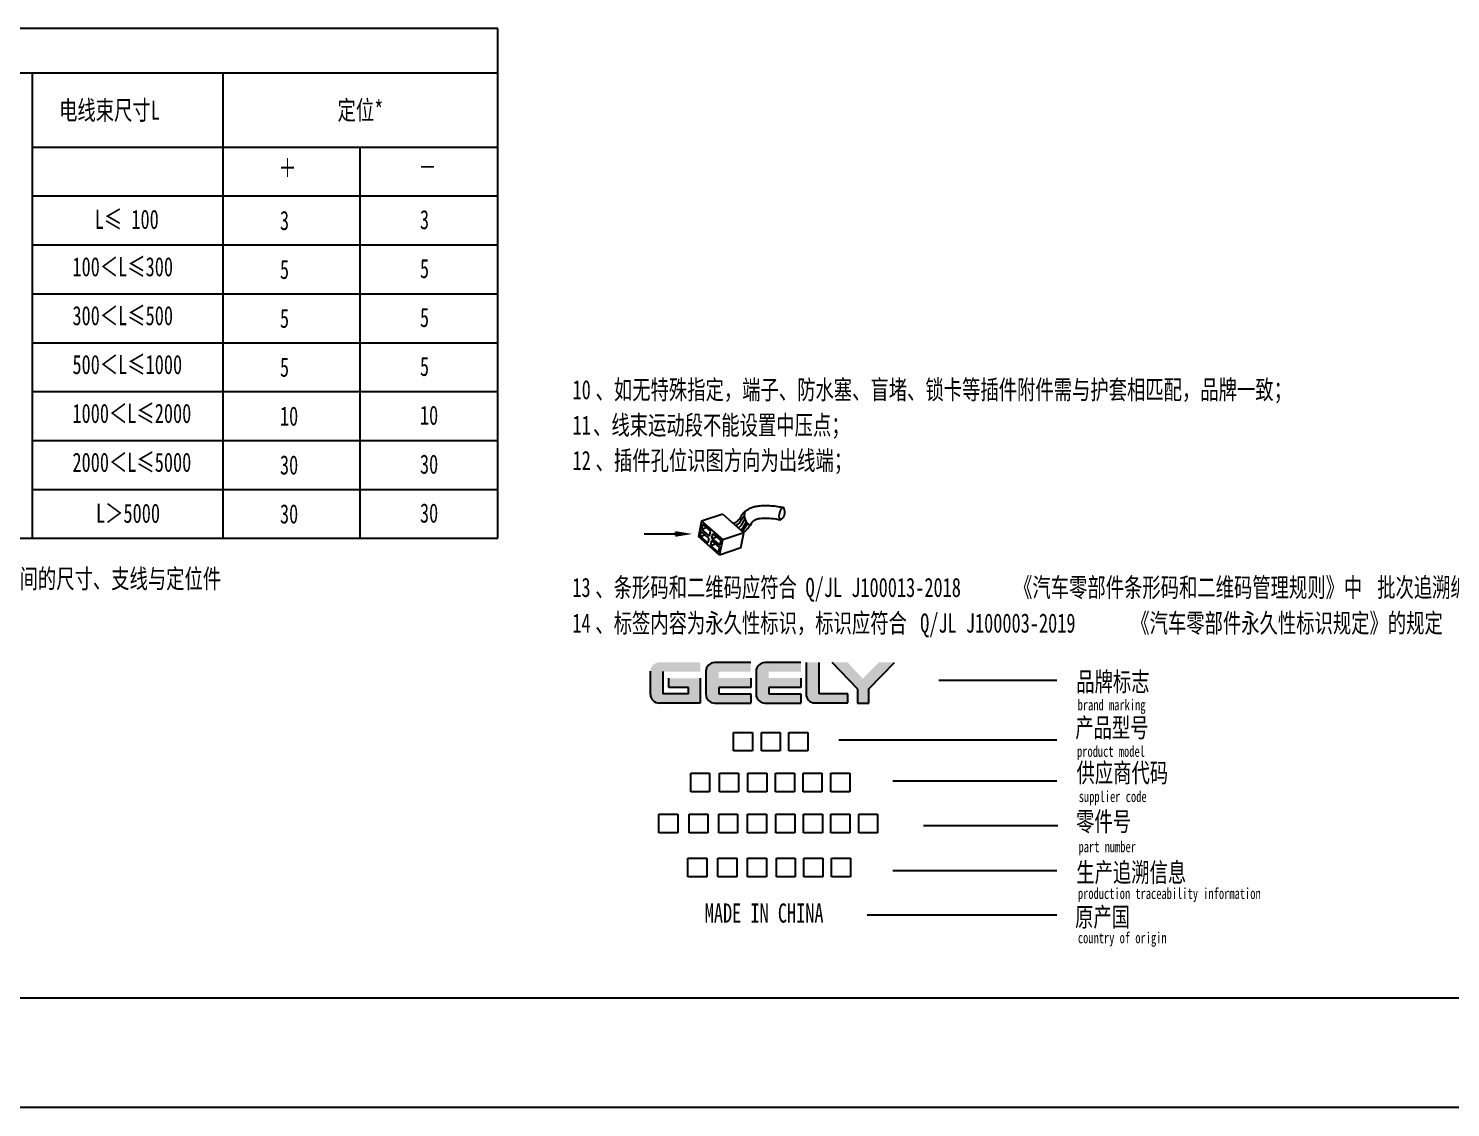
# Model space of a CAD drawing. Header units: inches. Extents: x 47316 to 59086, y 3141 to 11743.
# Drawn here: x 50454 to 50713.4, y 3325.1 to 3521.9 of the extents above; entities that cross this region are included whole.
import ezdxf

# ---------------------------------------------------------------- set-up
doc = ezdxf.new("R2010")
doc.units = ezdxf.units.IN
doc.header["$MEASUREMENT"] = 0
doc.styles.get("Standard").update_dxf_attribs({"font": ''})
doc.styles.get('Standard').set_extended_font_data('SimSun')

msp = doc.modelspace()

# ---------------------------------------------------------------- hatches: boundary and pattern name
at = {"lineweight": -3}
for points in [[(50569.05, 3406.28, 0.414214), (50567.45, 3404.67), (50567.45, 3400.46, 0.414214), (50569.05, 3398.86), (50576.54, 3398.86), (50576.54, 3403.41), (50570.81, 3403.41), (50570.81, 3401.74), (50574.41, 3401.74), (50574.41, 3400.54), (50569.7, 3400.54), (50569.7, 3404.61), (50576.54, 3404.61), (50576.54, 3406.28)], [(50579.87, 3403.43), (50579.87, 3404.61), (50585.73, 3404.61), (50585.73, 3406.28), (50579.17, 3406.28, 0.414214), (50577.57, 3404.67), (50577.57, 3400.47, 0.414214), (50579.17, 3398.87), (50585.73, 3398.87), (50585.73, 3400.54), (50579.9, 3400.54), (50579.9, 3401.73), (50585.73, 3401.73), (50585.73, 3403.43)], [(50589.02, 3403.42), (50589.02, 3404.61), (50594.88, 3404.61), (50594.88, 3406.27), (50588.32, 3406.27, 0.414214), (50586.72, 3404.67), (50586.72, 3400.47, 0.414214), (50588.32, 3398.87), (50594.88, 3398.87), (50594.88, 3400.54), (50589.05, 3400.54), (50589.05, 3401.73), (50594.88, 3401.73), (50594.88, 3403.42)], [(50595.83, 3400.51, 0.414214), (50597.43, 3398.91), (50603.44, 3398.91), (50603.44, 3400.55), (50598.21, 3400.55), (50598.21, 3406.29), (50595.83, 3406.29)], [(50606.19, 3403.31), (50603.38, 3406.29), (50600.61, 3406.29), (50605.18, 3401.44), (50605.18, 3398.88), (50607.29, 3398.88), (50607.29, 3401.44), (50611.94, 3406.29), (50609.05, 3406.29)]]:
    msp.add_hatch(color=0, dxfattribs=at).paths.add_polyline_path(points)

# ---------------------------------------------------------------- linework, layer by layer
at = {"color": 0, "lineweight": -3}
for p, q in [((50539.64, 3521.94), (50311.32, 3521.94)), ((50539.64, 3428.93), (50539.64, 3521.94)), ((50311.32, 3513.82), (50489.55, 3513.82)), ((50454.68, 3513.82), (50454.68, 3428.93)), ((50489.55, 3428.93), (50489.55, 3513.82)), ((50489.55, 3513.82), (50539.64, 3513.82)), ((50454.68, 3500.29), (50539.64, 3500.29)), ((50514.44, 3500.29), (50514.44, 3428.93)), ((50454.68, 3491.37), (50539.64, 3491.37)), ((50454.68, 3482.45), (50539.64, 3482.45)), ((50454.68, 3473.53), (50539.64, 3473.53)), ((50454.68, 3464.61), (50539.64, 3464.61)), ((50454.68, 3455.69), (50539.64, 3455.69)), ((50454.68, 3446.77), (50539.64, 3446.77)), ((50454.68, 3437.85), (50539.64, 3437.85)), ((50584.44, 3433.56), (50584.58, 3433.71)), ((50584.58, 3433.71), (50584.74, 3433.87)), ((50584.74, 3433.87), (50584.85, 3433.96)), ((50584.85, 3433.96), (50584.96, 3434.04)), ((50584.96, 3434.04), (50585.07, 3434.12)), ((50585.07, 3434.12), (50585.18, 3434.2)), ((50585.18, 3434.2), (50585.31, 3434.27)), ((50585.31, 3434.27), (50585.43, 3434.34)), ((50585.43, 3434.34), (50585.58, 3434.41)), ((50585.58, 3434.41), (50585.73, 3434.48)), ((50585.73, 3434.48), (50585.89, 3434.54)), ((50585.89, 3434.54), (50586.05, 3434.6)), ((50586.05, 3434.6), (50586.22, 3434.65)), ((50586.22, 3434.65), (50586.39, 3434.7)), ((50586.39, 3434.7), (50586.56, 3434.74)), ((50586.56, 3434.74), (50586.73, 3434.77)), ((50586.73, 3434.77), (50586.94, 3434.81)), ((50586.94, 3434.81), (50587.16, 3434.84)), ((50587.16, 3434.84), (50587.43, 3434.87)), ((50587.43, 3434.87), (50587.7, 3434.9)), ((50587.7, 3434.9), (50587.98, 3434.91)), ((50587.98, 3434.91), (50588.26, 3434.92)), ((50588.26, 3434.92), (50588.55, 3434.92)), ((50588.55, 3434.92), (50588.84, 3434.91)), ((50588.84, 3434.91), (50589.13, 3434.9)), ((50589.13, 3434.9), (50589.43, 3434.88)), ((50589.43, 3434.88), (50589.72, 3434.85)), ((50589.72, 3434.85), (50590.02, 3434.82)), ((50590.02, 3434.82), (50590.31, 3434.78)), ((50590.31, 3434.78), (50590.6, 3434.74)), ((50590.6, 3434.74), (50590.9, 3434.69)), ((50590.9, 3434.69), (50591.19, 3434.64)), ((50591.19, 3434.64), (50591.48, 3434.58)), ((50591.48, 3434.58), (50591.77, 3434.52)), ((50576.76, 3432.03), (50576.2, 3429.27)), ((50576.94, 3431.52), (50576.75, 3430.61)), ((50580.63, 3433.34), (50576.76, 3432.03)), ((50576.76, 3432.03), (50580.62, 3428.64)), ((50576.94, 3431.52), (50578.38, 3430.25)), ((50580.63, 3433.34), (50584.49, 3429.94)), ((50582.57, 3431.63), (50582.77, 3431.73)), ((50582.77, 3431.73), (50582.9, 3431.8)), ((50582.9, 3431.8), (50583.02, 3431.87)), ((50583.02, 3431.87), (50583.13, 3431.94)), ((50583.03, 3431.19), (50583.73, 3431.76)), ((50583.13, 3431.94), (50583.22, 3432.01)), ((50583.22, 3432.01), (50583.35, 3432.11)), ((50583.35, 3432.11), (50583.44, 3432.19)), ((50583.44, 3432.19), (50583.52, 3432.28)), ((50583.5, 3430.82), (50584.08, 3431.33)), ((50583.52, 3432.28), (50583.59, 3432.37)), ((50583.59, 3432.37), (50583.67, 3432.47)), ((50583.67, 3432.47), (50583.79, 3432.65)), ((50583.73, 3431.76), (50584.05, 3432.38)), ((50583.79, 3432.65), (50583.92, 3432.85)), ((50583.92, 3432.85), (50584.04, 3433.04)), ((50583.95, 3430.44), (50584.5, 3431.06)), ((50584.04, 3433.04), (50584.18, 3433.24)), ((50584.05, 3432.38), (50584.59, 3433.06)), ((50584.08, 3431.33), (50584.51, 3432.17)), ((50584.18, 3433.24), (50584.3, 3433.4)), ((50585.18, 3431.63), (50584.26, 3430.18)), ((50584.3, 3433.4), (50584.44, 3433.56)), ((50584.5, 3431.06), (50584.9, 3431.84)), ((50584.51, 3432.17), (50584.67, 3432.4)), ((50585.36, 3430.91), (50585.46, 3431.05)), ((50585.46, 3431.05), (50585.58, 3431.2)), ((50585.58, 3431.2), (50585.68, 3431.35)), ((50585.68, 3431.35), (50585.85, 3431.62)), ((50585.85, 3431.62), (50585.94, 3431.75)), ((50585.94, 3431.75), (50586.01, 3431.86)), ((50586.01, 3431.86), (50586.08, 3431.95)), ((50586.08, 3431.95), (50586.15, 3432.03)), ((50586.15, 3432.03), (50586.21, 3432.1)), ((50586.21, 3432.1), (50586.26, 3432.15)), ((50586.26, 3432.15), (50586.32, 3432.2)), ((50586.32, 3432.2), (50586.41, 3432.26)), ((50586.41, 3432.26), (50586.52, 3432.32)), ((50586.52, 3432.32), (50586.6, 3432.35)), ((50586.6, 3432.35), (50586.7, 3432.4)), ((50586.7, 3432.4), (50586.81, 3432.43)), ((50586.81, 3432.43), (50586.95, 3432.47)), ((50586.95, 3432.47), (50587.14, 3432.52)), ((50587.14, 3432.52), (50587.35, 3432.55)), ((50587.35, 3432.55), (50587.48, 3432.57)), ((50587.48, 3432.57), (50587.78, 3432.6)), ((50587.78, 3432.6), (50588.09, 3432.62)), ((50588.09, 3432.62), (50588.43, 3432.62)), ((50588.43, 3432.62), (50588.78, 3432.62)), ((50588.78, 3432.62), (50589.15, 3432.6)), ((50589.15, 3432.6), (50589.52, 3432.56)), ((50589.52, 3432.56), (50589.89, 3432.52)), ((50589.89, 3432.52), (50590.35, 3432.46)), ((50590.35, 3432.46), (50590.77, 3432.38)), ((50590.77, 3432.38), (50591.18, 3432.3)), ((50311.32, 3428.93), (50539.64, 3428.93)), ((50566.31, 3429.72), (50571.98, 3429.72)), ((50571.98, 3429.97), (50571.98, 3429.47)), ((50580.06, 3425.87), (50576.2, 3429.27)), ((50576.49, 3429.28), (50576.67, 3430.19)), ((50576.49, 3429.28), (50577.36, 3429.58)), ((50576.49, 3429.28), (50577.93, 3428.01)), ((50578.11, 3428.92), (50576.67, 3430.19)), ((50576.75, 3430.61), (50577.63, 3430.91)), ((50578.19, 3429.34), (50576.75, 3430.61)), ((50578.11, 3428.92), (50577.93, 3428.01)), ((50578.19, 3429.34), (50578.38, 3430.25)), ((50578.59, 3428.5), (50578.4, 3427.59)), ((50578.59, 3428.5), (50580.03, 3427.23)), ((50578.67, 3428.92), (50578.85, 3429.83)), ((50578.67, 3428.92), (50579.55, 3429.22)), ((50578.67, 3428.92), (50580.11, 3427.65)), ((50580.3, 3428.56), (50578.85, 3429.83)), ((50580.06, 3425.87), (50580.62, 3428.64)), ((50580.3, 3428.56), (50580.11, 3427.65)), ((50584.49, 3429.94), (50580.62, 3428.64)), ((50583.93, 3427.18), (50584.49, 3429.94)), ((50584.26, 3430.18), (50584.23, 3430.18)), ((50584.39, 3430.03), (50584.55, 3430.14)), ((50584.55, 3430.14), (50584.69, 3430.25)), ((50584.69, 3430.25), (50584.82, 3430.35)), ((50584.82, 3430.35), (50584.94, 3430.47)), ((50584.94, 3430.47), (50585.06, 3430.58)), ((50585.06, 3430.58), (50585.16, 3430.69)), ((50585.16, 3430.69), (50585.27, 3430.8)), ((50585.27, 3430.8), (50585.36, 3430.91)), ((50578.4, 3427.59), (50579.28, 3427.89)), ((50579.84, 3426.32), (50578.4, 3427.59)), ((50579.84, 3426.32), (50580.03, 3427.23)), ((50583.93, 3427.18), (50580.06, 3425.87)), ((50585.73, 3406.28), (50579.17, 3406.28)), ((50594.88, 3406.27), (50588.32, 3406.27)), ((50595.83, 3406.29), (50595.83, 3400.51)), ((50598.21, 3400.55), (50598.21, 3406.29)), ((50605.18, 3401.44), (50600.61, 3406.29)), ((50607.29, 3401.44), (50611.94, 3406.29)), ((50567.45, 3400.46), (50567.45, 3404.67)), ((50569.7, 3404.61), (50569.7, 3400.54)), ((50570.81, 3401.74), (50570.81, 3403.41)), ((50576.54, 3403.41), (50576.54, 3398.86)), ((50577.57, 3404.67), (50577.57, 3400.47)), ((50585.73, 3403.43), (50585.73, 3401.73)), ((50586.72, 3404.67), (50586.72, 3400.47)), ((50594.88, 3403.42), (50594.88, 3401.73)), ((50620.02, 3403.03), (50641.57, 3403.03)), ((50574.41, 3400.54), (50569.7, 3400.54)), ((50574.41, 3401.74), (50570.81, 3401.74)), ((50574.41, 3400.54), (50574.41, 3401.74)), ((50585.73, 3401.73), (50579.9, 3401.73)), ((50579.9, 3401.73), (50579.9, 3400.54)), ((50579.9, 3400.54), (50585.73, 3400.54)), ((50585.73, 3400.54), (50585.73, 3398.87)), ((50594.88, 3401.73), (50589.05, 3401.73)), ((50589.05, 3401.73), (50589.05, 3400.54)), ((50589.05, 3400.54), (50594.88, 3400.54)), ((50594.88, 3400.54), (50594.88, 3398.87)), ((50603.44, 3400.55), (50598.21, 3400.55)), ((50603.44, 3398.91), (50603.44, 3400.55)), ((50605.18, 3401.44), (50605.18, 3398.88)), ((50607.29, 3398.88), (50607.29, 3401.44)), ((50576.54, 3398.86), (50569.05, 3398.86)), ((50579.17, 3398.87), (50585.73, 3398.87)), ((50588.32, 3398.87), (50594.88, 3398.87)), ((50597.43, 3398.91), (50603.44, 3398.91)), ((50605.18, 3398.88), (50607.29, 3398.88)), ((50582.62, 3393.53), (50586.07, 3393.53)), ((50582.62, 3390.14), (50582.62, 3393.53)), ((50586.07, 3393.53), (50586.07, 3390.14)), ((50587.68, 3393.53), (50591.13, 3393.53)), ((50587.68, 3390.14), (50587.68, 3393.53)), ((50591.13, 3393.53), (50591.13, 3390.14)), ((50592.68, 3393.53), (50596.14, 3393.53)), ((50592.68, 3390.14), (50592.68, 3393.53)), ((50596.14, 3393.53), (50596.14, 3390.14)), ((50601.78, 3392.16), (50641.57, 3392.16)), ((50586.07, 3390.14), (50582.62, 3390.14)), ((50591.13, 3390.14), (50587.68, 3390.14)), ((50596.14, 3390.14), (50592.68, 3390.14)), ((50574.79, 3386.09), (50578.24, 3386.09)), ((50574.79, 3382.7), (50574.79, 3386.09)), ((50578.24, 3386.09), (50578.24, 3382.7)), ((50580.03, 3386.09), (50583.49, 3386.09)), ((50580.03, 3382.7), (50580.03, 3386.09)), ((50583.49, 3386.09), (50583.49, 3382.7)), ((50585.21, 3386.09), (50588.66, 3386.09)), ((50585.21, 3382.7), (50585.21, 3386.09)), ((50588.66, 3386.09), (50588.66, 3382.7)), ((50590.26, 3386.09), (50593.72, 3386.09)), ((50590.26, 3382.7), (50590.26, 3386.09)), ((50593.72, 3386.09), (50593.72, 3382.7)), ((50595.27, 3386.09), (50598.72, 3386.09)), ((50595.27, 3382.7), (50595.27, 3386.09)), ((50598.72, 3386.09), (50598.72, 3382.7)), ((50600.33, 3386.09), (50603.78, 3386.09)), ((50600.33, 3382.7), (50600.33, 3386.09)), ((50603.78, 3386.09), (50603.78, 3382.7)), ((50611.63, 3384.69), (50641.56, 3384.69)), ((50578.24, 3382.7), (50574.79, 3382.7)), ((50583.49, 3382.7), (50580.03, 3382.7)), ((50588.66, 3382.7), (50585.21, 3382.7)), ((50593.72, 3382.7), (50590.26, 3382.7)), ((50598.72, 3382.7), (50595.27, 3382.7)), ((50603.78, 3382.7), (50600.33, 3382.7)), ((50569, 3378.63), (50572.46, 3378.63)), ((50569, 3375.23), (50569, 3378.63)), ((50572.46, 3378.63), (50572.46, 3375.23)), ((50574.48, 3378.63), (50577.93, 3378.63)), ((50574.48, 3375.23), (50574.48, 3378.63)), ((50577.93, 3378.63), (50577.93, 3375.23)), ((50579.89, 3378.63), (50583.34, 3378.63)), ((50579.89, 3375.23), (50579.89, 3378.63)), ((50583.34, 3378.63), (50583.34, 3375.23)), ((50585.13, 3378.63), (50588.59, 3378.63)), ((50585.13, 3375.23), (50585.13, 3378.63)), ((50588.59, 3378.63), (50588.59, 3375.23)), ((50590.31, 3378.63), (50593.76, 3378.63)), ((50590.31, 3375.23), (50590.31, 3378.63)), ((50593.76, 3378.63), (50593.76, 3375.23)), ((50595.37, 3378.63), (50598.82, 3378.63)), ((50595.37, 3375.23), (50595.37, 3378.63)), ((50598.82, 3378.63), (50598.82, 3375.23)), ((50600.37, 3378.63), (50603.82, 3378.63)), ((50600.37, 3375.23), (50600.37, 3378.63)), ((50603.82, 3378.63), (50603.82, 3375.23)), ((50605.43, 3378.63), (50608.88, 3378.63)), ((50605.43, 3375.23), (50605.43, 3378.63)), ((50608.88, 3378.63), (50608.88, 3375.23)), ((50572.46, 3375.23), (50569, 3375.23)), ((50577.93, 3375.23), (50574.48, 3375.23)), ((50583.34, 3375.23), (50579.89, 3375.23)), ((50588.59, 3375.23), (50585.13, 3375.23)), ((50593.76, 3375.23), (50590.31, 3375.23)), ((50598.82, 3375.23), (50595.37, 3375.23)), ((50603.82, 3375.23), (50600.37, 3375.23)), ((50608.88, 3375.23), (50605.43, 3375.23)), ((50617.26, 3376.55), (50641.71, 3376.55)), ((50574.27, 3370.59), (50577.73, 3370.59)), ((50574.27, 3367.2), (50574.27, 3370.59)), ((50577.73, 3370.59), (50577.73, 3367.2)), ((50579.75, 3370.59), (50583.2, 3370.59)), ((50579.75, 3367.2), (50579.75, 3370.59)), ((50583.2, 3370.59), (50583.2, 3367.2)), ((50585.16, 3370.59), (50588.61, 3370.59)), ((50585.16, 3367.2), (50585.16, 3370.59)), ((50588.61, 3370.59), (50588.61, 3367.2)), ((50590.41, 3370.59), (50593.86, 3370.59)), ((50590.41, 3367.2), (50590.41, 3370.59)), ((50593.86, 3370.59), (50593.86, 3367.2)), ((50595.41, 3370.59), (50598.86, 3370.59)), ((50595.41, 3367.2), (50595.41, 3370.59)), ((50598.86, 3370.59), (50598.86, 3367.2)), ((50600.47, 3370.59), (50603.92, 3370.59)), ((50600.47, 3367.2), (50600.47, 3370.59)), ((50603.92, 3370.59), (50603.92, 3367.2)), ((50577.73, 3367.2), (50574.27, 3367.2)), ((50583.2, 3367.2), (50579.75, 3367.2)), ((50588.61, 3367.2), (50585.16, 3367.2)), ((50593.86, 3367.2), (50590.41, 3367.2)), ((50598.86, 3367.2), (50595.41, 3367.2)), ((50603.92, 3367.2), (50600.47, 3367.2)), ((50611.63, 3368.32), (50641.56, 3368.32)), ((50606.95, 3360.26), (50641.58, 3360.26)), ((50282.93, 3345.09), (51503.93, 3345.09)), ((50282.93, 3345.09), (51924.93, 3345.09)), ((51944.93, 3325.09), (50262.93, 3325.09))]:
    msp.add_line(p, q, dxfattribs=at)
for centre, radius, start, end in [((50586.49, 3433.1), 1.94, 158.8986, 245.1271), ((50579.17, 3404.67), 1.6, 90, 180), ((50588.32, 3404.67), 1.6, 90, 180), ((50569.05, 3400.46), 1.6, 180, 270), ((50579.17, 3400.47), 1.6, 180, 270), ((50588.32, 3400.47), 1.6, 180, 270), ((50597.43, 3400.51), 1.6, 180, 270)]:
    msp.add_arc(centre, radius, start, end, dxfattribs=at)
for centre, major_axis, ratio, start_param, end_param in [((50591.48, 3433.41), (0.31, 1.11), 0.456658, 0.023514, 3.166002), ((50590.67, 3433.42), (0.93, 1.05), 0.856366, 4.350039, 5.865361), ((50590.5, 3434.03), (-0.49, 1.75), 0.747713, 4.517475, 4.780808)]:
    msp.add_ellipse(centre, major_axis=major_axis, ratio=ratio, start_param=start_param, end_param=end_param, dxfattribs=at)
msp.add_solid([(50571.98, 3430.24), (50575.1, 3429.72), (50571.98, 3429.2)], dxfattribs=at)

# ---------------------------------------------------------------- texts
at = {"color": 0, "lineweight": -3, "width": 0.7}
for s, height, p in [('电线束尺寸L', 3.5, (50459.61, 3505.27)), ('定位*', 3.5, (50510.39, 3505.27)), ('＋', 3.5, (50499.59, 3494.75)), ('－', 3.5, (50525.12, 3494.9)), ('L≤ 100', 3.5, (50466.12, 3485.37)), ('3', 3.5, (50499.88, 3485.16)), ('3', 3.5, (50525.41, 3485.31)), ('100＜L≤300', 3.5, (50462.04, 3476.72)), ('5', 3.5, (50499.88, 3476.24)), ('5', 3.5, (50525.41, 3476.39)), ('300＜L≤500', 3.5, (50462.04, 3467.8)), ('5', 3.5, (50499.88, 3467.32)), ('5', 3.5, (50525.41, 3467.47)), ('500＜L≤1000', 3.5, (50462.04, 3458.88)), ('5', 3.5, (50499.88, 3458.4)), ('5', 3.5, (50525.41, 3458.55)), ('10', 3.5, (50553.24, 3454.29)), ('、如无特殊指定，端子、防水塞、盲堵、锁卡等插件附件需与护套相匹配，品牌一致；', 3.5, (50557.44, 3454.29)), ('1000＜L≤2000', 3.5, (50462.04, 3449.97)), ('10', 3.5, (50499.88, 3449.48)), ('10', 3.5, (50525.41, 3449.63)), ('、线束运动段不能设置中压点；', 3.5, (50556.98, 3447.83)), ('11', 3.5, (50553.24, 3447.83)), ('2000＜L≤5000', 3.5, (50462.04, 3441.05)), ('30', 3.5, (50499.88, 3440.56)), ('30', 3.5, (50525.41, 3440.71)), ('12', 3.5, (50553.24, 3441.38)), ('、插件孔位识图方向为出线端；', 3.5, (50557.44, 3441.38)), ('L＞5000', 3.5, (50466.34, 3431.75)), ('30', 3.5, (50499.88, 3431.64)), ('30', 3.5, (50525.41, 3431.79)), ('适用于定位件之间、固定支架之间、定位件与固定支架之间、干线与定位件或固定支架之间的尺寸、支线与定位件', 3.5, (50322.07, 3419.81)), ('13', 3.5, (50553.2, 3418.22)), ('、条形码和二维码应符合', 3.5, (50557.4, 3418.22)), ('Q/JL J100013-2018', 3.5, (50595.73, 3418.22)), ('《汽车零部件条形码和二维码管理规则》中', 3.5, (50633.76, 3418.22)), ('批次追溯编码', 3.5, (50699.97, 3418.22)), ('、标签内容为永久性标识，标识应符合', 3.5, (50557.4, 3411.72)), ('Q/JL J100003-2019', 3.5, (50616.63, 3411.72)), ('《汽车零部件永久性标识规定》的规定', 3.5, (50655.13, 3411.72)), ('14', 3.5, (50553.2, 3411.72)), ('品牌标志', 3.5, (50645.1, 3401.01)), ('brand marking', 2, (50645.35, 3397.55)), ('产品型号', 3.5, (50644.92, 3392.63)), ('product model ', 2, (50645.24, 3389.06)), ('供应商代码', 3.5, (50645.15, 3384.41)), ('supplier code', 2, (50645.55, 3380.82)), ('零件号', 3.5, (50645.07, 3375.52)), ('part number', 2, (50645.51, 3371.67)), ('生产追溯信息', 3.5, (50645.1, 3366.23)), ('production traceability information', 2, (50645.4, 3363.14)), ('MADE IN CHINA', 3.5, (50577.35, 3358.82)), ('原产国', 3.5, (50644.88, 3358.09)), ('country of origin', 2, (50645.39, 3355.06))]:
    msp.add_text(s, height=height, dxfattribs=at).set_placement(p)

doc.saveas('drawing.dxf')
